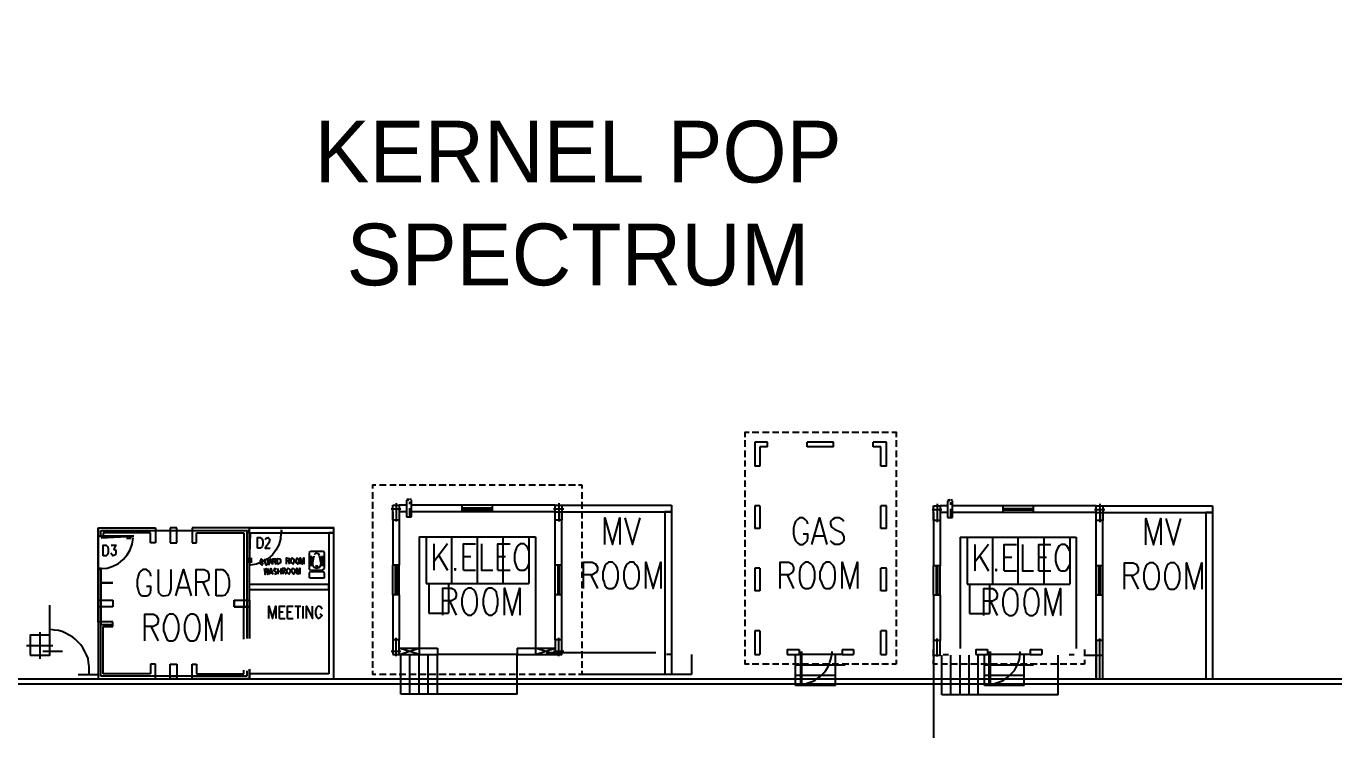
# Model space of a CAD drawing. Header units: millimetres. Extents: x -283029 to -254660, y -24907 to 10674.
# Drawn here: x -282163 to -280636, y -22595 to -21764 of the extents above; entities that cross this region are included whole.
import ezdxf

# ---------------------------------------------------------------- set-up
doc = ezdxf.new("R2010")
doc.units = ezdxf.units.MM
doc.header["$LTSCALE"] = 100
doc.layers.add('H', color=7, linetype='Continuous')
doc.layers.add('P', color=7, linetype='Continuous')

msp = doc.modelspace()

# ---------------------------------------------------------------- hatches: boundary and pattern name
at = {"layer": 'H', "linetype": 'Continuous'}
for points in [[(-282077.4, -22359.7), (-282075, -22359.1), (-282075, -22359.7), (-282077.4, -22359.7)], [(-281903.1, -22354.9), (-281903.1, -22352.6), (-281902.5, -22354.9), (-281903.1, -22354.9)]]:
    msp.add_hatch(color=256, dxfattribs=at).paths.add_polyline_path(points)

# ---------------------------------------------------------------- linework, layer by layer
for p, q in [((-281498.2, -22323.2), (-281498.2, -22323.2)), ((-281103.4, -22499.2), (-281103.4, -22594.5))]:
    msp.add_line(p, q)
at = {"color": 3}
for points in [[(-282513.5, -17393.7), (-282513.5, -22531.7), (-277953.5, -22531.7), (-277953.5, -18078.1)], [(-282507.5, -17393.7), (-282507.5, -22525.7), (-277959.5, -22525.7), (-277959.5, -18078.1)]]:
    msp.add_lwpolyline(points, dxfattribs=at)
at = {"layer": 'P'}
for points in [[(-281323.4, -22243.7), (-281323.4, -22237.8), (-281318.6, -22237.8)], [(-281315.1, -22237.8), (-281307.3, -22237.8)], [(-281303.2, -22237.8), (-281295.5, -22237.8)], [(-281291.3, -22237.8), (-281284.2, -22237.8)], [(-281280.1, -22237.8), (-281272.4, -22237.8)], [(-281268.2, -22237.8), (-281260.5, -22237.8)], [(-281256.4, -22237.8), (-281249.3, -22237.8)], [(-281245.1, -22237.8), (-281237.4, -22237.8)], [(-281233.3, -22237.8), (-281225.5, -22237.8)], [(-281222, -22237.8), (-281214.3, -22237.8)], [(-281210.1, -22237.8), (-281202.4, -22237.8)], [(-281198.8, -22237.8), (-281190.6, -22237.8)], [(-281187, -22237.8), (-281179.3, -22237.8)], [(-281175.8, -22237.8), (-281167.5, -22237.8)], [(-281163.9, -22237.8), (-281156.2, -22237.8)], [(-281152, -22237.8), (-281147.3, -22237.8), (-281147.3, -22243.7)], [(-281323.4, -22255), (-281323.4, -22247.3)], [(-281297.3, -22249.7), (-281312.1, -22249.7)], [(-281312.1, -22249.7), (-281312.1, -22277.5)], [(-281297.3, -22255), (-281297.3, -22249.7)], [(-281220.2, -22249.7), (-281251, -22249.7)], [(-281251, -22255), (-281251, -22249.7)], [(-281220.2, -22255), (-281220.2, -22249.7)], [(-281158.6, -22249.7), (-281174, -22249.7)], [(-281174, -22255), (-281174, -22249.7)], [(-281158.6, -22277.5), (-281158.6, -22249.7)], [(-281147.3, -22247.3), (-281147.3, -22255)], [(-281323.4, -22266.9), (-281323.4, -22259.1)], [(-281297.3, -22255), (-281306.2, -22255)], [(-281306.2, -22255), (-281306.2, -22277.5)], [(-281220.2, -22255), (-281251, -22255)], [(-281165.1, -22255), (-281174, -22255)], [(-281165.1, -22277.5), (-281165.1, -22255)], [(-281147.3, -22259.1), (-281147.3, -22266.9)], [(-281323.4, -22278.1), (-281323.4, -22271)], [(-281323.4, -22290), (-281323.4, -22282.3)], [(-281306.2, -22277.5), (-281312.1, -22277.5)], [(-281158.6, -22277.5), (-281165.1, -22277.5)], [(-281147.3, -22271), (-281147.3, -22278.1)], [(-281147.3, -22282.3), (-281147.3, -22290)], [(-281757.9, -22303.6), (-281757.9, -22299.5), (-281754.3, -22299.5)], [(-281750.2, -22299.5), (-281742.4, -22299.5)], [(-281738.3, -22299.5), (-281730.6, -22299.5)], [(-281727.1, -22299.5), (-281719.3, -22299.5)], [(-281715.2, -22299.5), (-281707.5, -22299.5)], [(-281703.9, -22299.5), (-281695.6, -22299.5)], [(-281692.1, -22299.5), (-281684.4, -22299.5)], [(-281680.8, -22299.5), (-281672.5, -22299.5)], [(-281668.9, -22299.5), (-281661.3, -22299.5)], [(-281657.1, -22299.5), (-281649.4, -22299.5)], [(-281645.8, -22299.5), (-281638.1, -22299.5)], [(-281634, -22299.5), (-281626.3, -22299.5)], [(-281622.1, -22299.5), (-281615, -22299.5)], [(-281610.9, -22299.5), (-281603.1, -22299.5)], [(-281599, -22299.5), (-281591.3, -22299.5)], [(-281587.1, -22299.5), (-281580, -22299.5)], [(-281575.9, -22299.5), (-281568.2, -22299.5)], [(-281564, -22299.5), (-281556.3, -22299.5)], [(-281552.8, -22299.5), (-281545.1, -22299.5)], [(-281540.9, -22299.5), (-281533.2, -22299.5)], [(-281529.6, -22299.5), (-281521.3, -22299.5)], [(-281517.8, -22299.5), (-281514.2, -22299.5)], [(-281514.2, -22299.5), (-281514.2, -22303.6)], [(-281323.4, -22301.8), (-281323.4, -22294.1)], [(-281147.3, -22294.1), (-281147.3, -22301.8)], [(-281757.9, -22315.5), (-281757.9, -22307.8)], [(-281514.2, -22307.8), (-281514.2, -22315.5)], [(-281323.4, -22313.7), (-281323.4, -22306)], [(-281147.3, -22306), (-281147.3, -22313.7)], [(-281757.9, -22327.3), (-281757.9, -22319)], [(-281736.5, -22327.3), (-281725.3, -22327.3)], [(-281734.8, -22323.2), (-281727.1, -22323.2), (-281727.1, -22340.4), (-281734.8, -22340.4), (-281734.8, -22323.2)], [(-281730.6, -22320.8), (-281730.6, -22342.1)], [(-281718.1, -22323.2), (-281727.1, -22323.2)], [(-281718.8, -22316.6), (-281715.8, -22317.2)], [(-281715.8, -22316.6), (-281718.1, -22316.1)], [(-281718.1, -22336.8), (-281718.1, -22317.2)], [(-281712.8, -22316.6), (-281715.2, -22316.1)], [(-281715.2, -22319), (-281715.2, -22322)], [(-281715.2, -22326.7), (-281715.2, -22329.7)], [(-281715.2, -22329.7), (-281715.2, -22333.2)], [(-281712.8, -22336.8), (-281712.8, -22317.2)], [(-281653.6, -22323.2), (-281712.8, -22323.2)], [(-281653.6, -22330.9), (-281653.6, -22323.2)], [(-281618.6, -22323.2), (-281653.6, -22323.2)], [(-281653.6, -22326.2), (-281618.6, -22326.2)], [(-281653.6, -22327.9), (-281618.6, -22327.9)], [(-281545.1, -22323.2), (-281618.6, -22323.2)], [(-281618.6, -22323.2), (-281618.6, -22330.9)], [(-281546.9, -22327.3), (-281535, -22327.3)], [(-281545.1, -22323.2), (-281537.3, -22323.2), (-281537.3, -22340.4), (-281545.1, -22340.4), (-281545.1, -22323.2)], [(-281540.9, -22320.8), (-281540.9, -22342.1)], [(-281537.3, -22323.2), (-281409.3, -22323.2)], [(-281514.2, -22319), (-281514.2, -22327.3)], [(-281409.3, -22323.2), (-281409.3, -22520.6)], [(-281323.4, -22324.9), (-281323.4, -22317.2)], [(-281323.4, -22336.8), (-281323.4, -22329.1)], [(-281312.1, -22323.8), (-281312.1, -22350.4)], [(-281306.2, -22323.8), (-281312.1, -22323.8)], [(-281306.2, -22323.8), (-281306.2, -22350.4)], [(-281165.1, -22350.4), (-281165.1, -22323.8)], [(-281158.6, -22323.8), (-281165.1, -22323.8)], [(-281158.6, -22350.4), (-281158.6, -22323.8)], [(-281147.3, -22317.2), (-281147.3, -22324.9)], [(-281147.3, -22329.1), (-281147.3, -22336.8)], [(-281105.2, -22327.9), (-281094, -22327.9)], [(-281103.4, -22323.8), (-281095.7, -22323.8), (-281095.7, -22341), (-281103.4, -22341), (-281103.4, -22323.8)], [(-281099.3, -22321.4), (-281099.3, -22342.8)], [(-281086.8, -22323.8), (-281095.7, -22323.8)], [(-281087.4, -22317.2), (-281084.5, -22317.9)], [(-281084.5, -22317.2), (-281086.8, -22316.7)], [(-281086.8, -22337.4), (-281086.8, -22317.9)], [(-281081.5, -22317.2), (-281083.9, -22316.7)], [(-281083.9, -22319.6), (-281083.9, -22322.6)], [(-281083.9, -22327.3), (-281083.9, -22330.3)], [(-281081.5, -22337.4), (-281081.5, -22317.9)], [(-281022.2, -22323.8), (-281081.5, -22323.8)], [(-281022.2, -22331.5), (-281022.2, -22323.8)], [(-280987.3, -22323.8), (-281022.2, -22323.8)], [(-281022.2, -22326.8), (-280987.3, -22326.8)], [(-281022.2, -22328.5), (-280987.3, -22328.5)], [(-280913.8, -22323.8), (-280987.3, -22323.8)], [(-280987.3, -22323.8), (-280987.3, -22331.5)], [(-280915.5, -22327.9), (-280903.7, -22327.9)], [(-280913.8, -22323.8), (-280906, -22323.8), (-280906, -22341), (-280913.8, -22341), (-280913.8, -22323.8)], [(-280909.6, -22321.4), (-280909.6, -22342.8)], [(-280906, -22323.8), (-280778, -22323.8)], [(-280778, -22323.8), (-280778, -22525.7)], [(-281757.9, -22338.6), (-281757.9, -22330.9)], [(-281757.9, -22350.4), (-281757.9, -22342.1)], [(-281734.8, -22330.9), (-281734.8, -22393.1)], [(-281727.1, -22330.9), (-281727.1, -22393.1)], [(-281718.1, -22330.9), (-281727.1, -22330.9)], [(-281718.8, -22336.8), (-281715.8, -22336.8)], [(-281715.8, -22336.8), (-281712.8, -22336.8)], [(-281715.2, -22333.2), (-281715.2, -22336.2)], [(-281712.8, -22336.2), (-281715.2, -22336.2)], [(-281653.6, -22330.9), (-281712.8, -22330.9)], [(-281618.6, -22330.9), (-281653.6, -22330.9)], [(-281545.1, -22330.9), (-281618.6, -22330.9)], [(-281545.1, -22393.1), (-281545.1, -22330.9)], [(-281545.1, -22330.9), (-281409.3, -22330.9)], [(-281537.3, -22393.1), (-281537.3, -22330.9)], [(-281514.2, -22330.9), (-281514.2, -22338.6)], [(-281514.2, -22342.1), (-281514.2, -22350.4)], [(-281487, -22368.8), (-281487, -22338), (-281478.1, -22368.8), (-281469.8, -22338), (-281469.8, -22368.8)], [(-281463.8, -22338), (-281454.9, -22368.8), (-281446.1, -22338)], [(-281409.3, -22330.9), (-281417, -22330.9)], [(-281417, -22330.9), (-281417, -22520.6)], [(-281323.4, -22348.7), (-281323.4, -22340.4)], [(-281250.4, -22345.1), (-281251, -22342.1), (-281253.4, -22339.8), (-281255.8, -22338), (-281259.9, -22338), (-281262.3, -22339.8), (-281264.7, -22342.1), (-281265.9, -22345.1), (-281267, -22349.8), (-281267, -22357), (-281265.9, -22361.7), (-281264.7, -22364.7), (-281262.3, -22367.1), (-281259.9, -22368.8), (-281255.8, -22368.8), (-281253.4, -22367.1), (-281251, -22364.7), (-281250.4, -22361.7), (-281250.4, -22357), (-281255.8, -22357)], [(-281245.7, -22368.8), (-281236.8, -22338), (-281227.9, -22368.8)], [(-281208.4, -22342.1), (-281210.1, -22339.8), (-281213.7, -22338), (-281218.4, -22338), (-281221.4, -22339.8), (-281223.8, -22342.1), (-281223.8, -22345.1), (-281222.6, -22348.7), (-281219, -22351), (-281212.5, -22354), (-281210.1, -22355.8), (-281208.4, -22359.9), (-281208.4, -22364.7), (-281210.1, -22367.1), (-281213.7, -22368.8), (-281218.4, -22368.8), (-281221.4, -22367.1), (-281223.8, -22364.7)], [(-281147.3, -22340.4), (-281147.3, -22348.7)], [(-281103.4, -22331.5), (-281103.4, -22393.7)], [(-281095.7, -22331.5), (-281095.7, -22393.7)], [(-281086.8, -22331.5), (-281095.7, -22331.5)], [(-281087.4, -22337.4), (-281084.5, -22337.4)], [(-281084.5, -22337.4), (-281081.5, -22337.4)], [(-281083.9, -22330.3), (-281083.9, -22333.8)], [(-281083.9, -22333.8), (-281083.9, -22336.8)], [(-281081.5, -22336.8), (-281083.9, -22336.8)], [(-281022.2, -22331.5), (-281081.5, -22331.5)], [(-280987.3, -22331.5), (-281022.2, -22331.5)], [(-280913.8, -22331.5), (-280987.3, -22331.5)], [(-280913.8, -22393.7), (-280913.8, -22331.5)], [(-280913.8, -22331.5), (-280778, -22331.5)], [(-280906, -22393.7), (-280906, -22331.5)], [(-280855.7, -22369.4), (-280855.7, -22338.6), (-280846.7, -22369.4), (-280838.4, -22338.6), (-280838.4, -22369.4)], [(-280832.5, -22338.6), (-280823.6, -22369.4), (-280814.8, -22338.6)], [(-280778, -22331.5), (-280785.7, -22331.5)], [(-280785.7, -22331.5), (-280785.7, -22525.7)], [(-282078.6, -22349.6), (-282078.6, -22525.7)], [(-282078.6, -22459.3), (-282078.6, -22349.6)], [(-282078.6, -22349.6), (-282011.6, -22349.6)], [(-282072.6, -22359.1), (-282078.6, -22359.1)], [(-282078.6, -22359.1), (-282037.1, -22359.1)], [(-282037.1, -22359.1), (-282078.6, -22359.1)], [(-282075.6, -22359.1), (-282078, -22359.1), (-282075.6, -22359.1), (-282078, -22359.1), (-282078, -22359.1), (-282075.6, -22359.1)], [(-282075, -22359.1), (-282078, -22359.1)], [(-282075.6, -22359.1), (-282078, -22359.1)], [(-282075.6, -22359.1), (-282075.6, -22352.6)], [(-282075.6, -22352.6), (-281904.9, -22352.6)], [(-282075, -22359.7), (-282037.7, -22359.7), (-282075, -22361.5)], [(-282017.5, -22355.5), (-282072.6, -22355.5)], [(-282072.6, -22355.5), (-282072.6, -22359.1)], [(-282040, -22359.1), (-282045.4, -22359.1)], [(-282040, -22359.1), (-282045.4, -22359.1)], [(-282017.5, -22366.8), (-282017.5, -22355.5)], [(-282011.6, -22349.6), (-282011.6, -22366.8)], [(-281994.4, -22349.6), (-281994.4, -22366.8)], [(-281986.7, -22349.6), (-281994.4, -22349.6)], [(-281986.7, -22366.8), (-281986.7, -22349.6)], [(-281968.9, -22349.6), (-281968.9, -22366.8)], [(-281901.9, -22349.6), (-281968.9, -22349.6)], [(-281963.6, -22366.8), (-281963.6, -22355.5)], [(-281963.6, -22355.5), (-281908.4, -22355.5)], [(-281908.4, -22355.5), (-281908.4, -22441.5)], [(-281904.9, -22352.6), (-281904.9, -22478.8)], [(-281903.1, -22355.5), (-281903.1, -22352)], [(-281903.1, -22354.9), (-281903.1, -22352.6), (-281903.1, -22354.9), (-281903.1, -22352.6), (-281903.1, -22352.6), (-281903.1, -22354.9)], [(-281903.1, -22354.9), (-281903.1, -22352.6)], [(-281901.9, -22421.3), (-281901.9, -22349.6)], [(-281901.9, -22349.6), (-281802.9, -22349.6)], [(-281802.9, -22349.6), (-281901.9, -22349.6)], [(-281901.9, -22355.5), (-281803.5, -22355.5)], [(-281901.9, -22355.5), (-281901.9, -22392.9), (-281900.7, -22355.5)], [(-281865.2, -22355.5), (-281865.8, -22362.7), (-281867.5, -22369.2), (-281871.1, -22375.7), (-281875.2, -22381), (-281880.6, -22385.8), (-281887.1, -22389.3), (-281893.6, -22391.7), (-281900.7, -22392.9)], [(-281864.6, -22355.5), (-281864.6, -22352)], [(-281864.6, -22354.9), (-281864.6, -22352.6), (-281864.6, -22352.6), (-281864.6, -22354.9), (-281864.6, -22352.6), (-281864.6, -22354.9)], [(-281864.6, -22354.9), (-281864.6, -22352.6)], [(-281803.5, -22355.5), (-281809.5, -22355.5)], [(-281809.5, -22355.5), (-281809.5, -22421.3)], [(-281803.5, -22525.7), (-281803.5, -22349.6)], [(-281757.9, -22361.7), (-281757.9, -22354)], [(-281703.9, -22359.9), (-281703.9, -22489.8)], [(-281703.9, -22359.9), (-281568.2, -22359.9)], [(-281695.6, -22359.9), (-281695.6, -22414.5)], [(-281666, -22359.9), (-281666, -22414.5)], [(-281636.3, -22359.9), (-281636.3, -22414.5)], [(-281606.1, -22359.9), (-281606.1, -22414.5)], [(-281575.9, -22359.9), (-281575.9, -22414.5)], [(-281568.2, -22359.9), (-281568.2, -22489.8)], [(-281514.2, -22354), (-281514.2, -22361.7)], [(-281323.4, -22359.9), (-281323.4, -22352.2)], [(-281306.2, -22350.4), (-281312.1, -22350.4)], [(-281242.1, -22358.8), (-281231.5, -22358.8)], [(-281158.6, -22350.4), (-281165.1, -22350.4)], [(-281147.3, -22352.2), (-281147.3, -22359.9)], [(-281072.6, -22360.5), (-281072.6, -22490.4)], [(-281072.6, -22360.5), (-280936.9, -22360.5)], [(-281064.3, -22360.5), (-281064.3, -22415.1)], [(-281034.7, -22360.5), (-281034.7, -22415.1)], [(-281005, -22360.5), (-281005, -22415.1)], [(-280974.8, -22360.5), (-280974.8, -22415.1)], [(-280944.6, -22360.5), (-280944.6, -22415.1)], [(-280936.9, -22360.5), (-280936.9, -22490.4)], [(-282075, -22397), (-282067.9, -22396.4), (-282061.4, -22394.1), (-282054.9, -22391.1), (-282049.5, -22386.4), (-282044.8, -22381), (-282041.2, -22375.1), (-282038.9, -22368.6), (-282037.7, -22361.5)], [(-282072.6, -22382.2), (-282072.6, -22369.8), (-282069.1, -22369.8), (-282067.3, -22371.5), (-282066.7, -22374.5), (-282066.7, -22377.5), (-282067.3, -22380.4), (-282069.1, -22382.2), (-282072.6, -22382.2)], [(-282063.2, -22369.8), (-282057.8, -22369.8), (-282060.2, -22374.5), (-282057.8, -22375.7), (-282057.8, -22378.7), (-282058.4, -22381), (-282061.4, -22382.2), (-282063.8, -22379.2)], [(-282040, -22361.5), (-282045.4, -22361.5)], [(-282040, -22362.1), (-282045.4, -22362.1)], [(-282011.6, -22366.8), (-282017.5, -22366.8)], [(-281994.4, -22366.8), (-281986.7, -22366.8)], [(-281968.9, -22366.8), (-281963.6, -22366.8)], [(-281892.4, -22373.3), (-281892.4, -22360.9), (-281889.5, -22360.9), (-281887.1, -22362.7), (-281886.5, -22365), (-281886.5, -22368.6), (-281887.1, -22371.5), (-281889.5, -22373.3), (-281892.4, -22373.3)], [(-281883.5, -22363.2), (-281882.4, -22361.5), (-281880, -22360.9), (-281878.2, -22363.2), (-281879.4, -22366.8), (-281883.5, -22373.3), (-281877.6, -22373.3)], [(-281757.9, -22373.6), (-281757.9, -22365.8)], [(-281686.7, -22368.2), (-281686.7, -22399)], [(-281670.7, -22368.2), (-281686.7, -22389)], [(-281652.3, -22399), (-281652.3, -22368.2), (-281638.1, -22368.2)], [(-281631, -22368.2), (-281631, -22399), (-281618, -22399)], [(-281612.1, -22399), (-281612.1, -22368.2), (-281597.8, -22368.2)], [(-281575.9, -22375.9), (-281577.1, -22373), (-281579.5, -22370), (-281581.2, -22368.2), (-281586, -22368.2), (-281588.3, -22370), (-281590.1, -22373), (-281591.3, -22375.9), (-281592.5, -22380.1), (-281592.5, -22387.8), (-281591.3, -22392), (-281590.1, -22394.9), (-281588.3, -22397.9), (-281586, -22399), (-281581.2, -22399), (-281579.5, -22397.9), (-281577.1, -22394.9), (-281575.9, -22392)], [(-281514.2, -22365.8), (-281514.2, -22373.6)], [(-281323.4, -22371.8), (-281323.4, -22363.5)], [(-281323.4, -22383), (-281323.4, -22375.4)], [(-281147.3, -22363.5), (-281147.3, -22371.8)], [(-281147.3, -22375.4), (-281147.3, -22383)], [(-281055.4, -22368.8), (-281055.4, -22399.7)], [(-281039.4, -22368.8), (-281055.4, -22389.6)], [(-281021, -22399.7), (-281021, -22368.8), (-281006.8, -22368.8)], [(-280999.7, -22368.8), (-280999.7, -22399.7), (-280986.7, -22399.7)], [(-280980.7, -22399.7), (-280980.7, -22368.8), (-280966.5, -22368.8)], [(-280944.6, -22376.5), (-280945.8, -22373.6), (-280948.1, -22370.6), (-280949.9, -22368.8), (-280954.7, -22368.8), (-280957, -22370.6), (-280958.8, -22373.6), (-280960, -22376.5), (-280961.2, -22380.7), (-280961.2, -22388.4), (-280960, -22392.6), (-280958.8, -22395.5), (-280957, -22398.5), (-280954.7, -22399.7), (-280949.9, -22399.7), (-280948.1, -22398.5), (-280945.8, -22395.5), (-280944.6, -22392.6)], [(-281903.1, -22390.5), (-281903.1, -22384.6)], [(-281903.1, -22390.5), (-281903.1, -22384.6)], [(-281900.1, -22390.5), (-281900.1, -22384.6)], [(-281899.6, -22390.5), (-281899.6, -22384.6)], [(-281885.9, -22387.5), (-281888.3, -22385.8), (-281889.5, -22388.1), (-281889.5, -22391.1), (-281887.1, -22392.9), (-281885.9, -22389.9)], [(-281884.1, -22385.8), (-281884.1, -22390.5), (-281882.4, -22392.9), (-281880.6, -22390.5), (-281880.6, -22385.8)], [(-281879.4, -22392.9), (-281877.6, -22385.8), (-281875.2, -22392.3)], [(-281878.8, -22389.9), (-281876.4, -22389.9)], [(-281874.7, -22392.3), (-281874.7, -22385.8), (-281871.7, -22385.8), (-281871.1, -22388.1), (-281874.7, -22388.7)], [(-281872.9, -22388.7), (-281871.1, -22392.3)], [(-281869.3, -22392.3), (-281869.3, -22385.2), (-281866.4, -22385.8), (-281865.8, -22387.5), (-281865.8, -22390.5), (-281869.3, -22392.3)], [(-281858.7, -22391.7), (-281858.7, -22384.6), (-281855.7, -22385.2), (-281855.7, -22387.5), (-281858.7, -22388.1)], [(-281856.9, -22388.1), (-281855.1, -22391.7)], [(-281852.1, -22384.6), (-281853.9, -22387.5), (-281853.3, -22389.9), (-281850.9, -22391.7), (-281849.8, -22389.3), (-281849.8, -22386.4), (-281852.1, -22384.6)], [(-281846.8, -22384.6), (-281848, -22387.5), (-281848, -22389.9), (-281845.6, -22391.7), (-281844.4, -22389.3), (-281844.4, -22386.4), (-281846.8, -22384.6)], [(-281842.6, -22391.7), (-281842.6, -22384.6), (-281840.3, -22391.7), (-281838.5, -22384.6), (-281838.5, -22391.7)], [(-281830.8, -22376.9), (-281832.5, -22378.1)], [(-281832, -22397), (-281832, -22378.7)], [(-281832, -22382.8), (-281829, -22382.8)], [(-281832, -22384), (-281829, -22384)], [(-281832, -22384.6), (-281829, -22384.6)], [(-281832, -22385.8), (-281829, -22385.8)], [(-281832, -22387), (-281829, -22387)], [(-281832, -22388.1), (-281829, -22388.1)], [(-281832, -22389.3), (-281829, -22389.3)], [(-281832, -22390.5), (-281829, -22390.5)], [(-281830.2, -22376.9), (-281816, -22376.9)], [(-281829, -22392.9), (-281829, -22382.8)], [(-281828.4, -22391.1), (-281826.6, -22382.2)], [(-281828.4, -22390.5), (-281828.4, -22392.9), (-281826.6, -22395.3), (-281823.7, -22396.4), (-281820.7, -22395.8), (-281818.9, -22393.5), (-281818.3, -22390.5)], [(-281820.1, -22381.6), (-281821.3, -22379.8), (-281824.3, -22379.2), (-281826.6, -22381)], [(-281818.3, -22391.1), (-281820.1, -22382.2)], [(-281817.7, -22382.8), (-281814.2, -22382.8)], [(-281817.7, -22392.9), (-281817.7, -22382.8)], [(-281817.7, -22384), (-281814.2, -22384)], [(-281817.7, -22384.6), (-281814.2, -22384.6)], [(-281817.7, -22385.8), (-281814.2, -22385.8)], [(-281817.7, -22387), (-281814.2, -22387)], [(-281817.7, -22388.1), (-281814.2, -22388.1)], [(-281817.7, -22389.3), (-281814.2, -22389.3)], [(-281817.7, -22390.5), (-281814.2, -22390.5)], [(-281814.2, -22378.7), (-281816, -22376.9)], [(-281814.2, -22397), (-281814.2, -22378.7)], [(-281757.9, -22384.8), (-281757.9, -22377.1)], [(-281757.9, -22396.7), (-281757.9, -22389)], [(-281680.8, -22381.9), (-281670.7, -22399)], [(-281652.3, -22383), (-281643.5, -22383)], [(-281612.1, -22383), (-281603.1, -22383)], [(-281514.2, -22377.1), (-281514.2, -22384.8)], [(-281514.2, -22389), (-281514.2, -22396.7)], [(-281511.9, -22420.4), (-281511.9, -22389.6), (-281501.8, -22389.6), (-281498.2, -22391.3), (-281495.9, -22395.5), (-281495.9, -22398.5), (-281497, -22401.4), (-281501.8, -22404.4), (-281511.9, -22404.4)], [(-281482.8, -22389.6), (-281485.2, -22391.3), (-281487, -22393.7), (-281488.1, -22396.7), (-281489.4, -22401.4), (-281489.4, -22409.1), (-281488.1, -22413.3), (-281487, -22416.3), (-281485.2, -22419.2), (-281482.8, -22420.4), (-281478.1, -22420.4), (-281476.3, -22419.2), (-281473.9, -22416.3), (-281472.7, -22413.3), (-281471.5, -22409.1), (-281471.5, -22401.4), (-281472.7, -22396.7), (-281473.9, -22393.7), (-281476.3, -22391.3), (-281478.1, -22389.6), (-281482.8, -22389.6)], [(-281458.5, -22389.6), (-281460.9, -22391.3), (-281462.7, -22393.7), (-281463.8, -22396.7), (-281465, -22401.4), (-281465, -22409.1), (-281463.8, -22413.3), (-281462.7, -22416.3), (-281460.9, -22419.2), (-281458.5, -22420.4), (-281453.8, -22420.4), (-281452, -22419.2), (-281449.6, -22416.3), (-281448.4, -22413.3), (-281447.2, -22409.1), (-281447.2, -22401.4), (-281448.4, -22396.7), (-281449.6, -22393.7), (-281452, -22391.3), (-281453.8, -22389.6), (-281458.5, -22389.6)], [(-281439.5, -22420.4), (-281439.5, -22389.6), (-281430.6, -22420.4), (-281421.8, -22389.6), (-281421.8, -22420.4)], [(-281323.4, -22394.9), (-281323.4, -22386.6)], [(-281282.5, -22420.4), (-281282.5, -22389.6), (-281272.4, -22389.6), (-281268.8, -22391.3), (-281267, -22395.5), (-281267, -22398.5), (-281268.2, -22401.4), (-281272.4, -22404.4), (-281282.5, -22404.4)], [(-281253.4, -22389.6), (-281255.8, -22391.3), (-281258.1, -22393.7), (-281259.3, -22396.7), (-281259.9, -22401.4), (-281259.9, -22409.1), (-281259.3, -22413.3), (-281258.1, -22416.3), (-281255.8, -22419.2), (-281253.4, -22420.4), (-281249.3, -22420.4), (-281246.9, -22419.2), (-281244.5, -22416.3), (-281243.3, -22413.3), (-281242.1, -22409.1), (-281242.1, -22401.4), (-281243.3, -22396.7), (-281244.5, -22393.7), (-281246.9, -22391.3), (-281249.3, -22389.6), (-281253.4, -22389.6)], [(-281229.1, -22389.6), (-281231.5, -22391.3), (-281233.3, -22393.7), (-281234.4, -22396.7), (-281236.2, -22401.4), (-281236.2, -22409.1), (-281234.4, -22413.3), (-281233.3, -22416.3), (-281231.5, -22419.2), (-281229.1, -22420.4), (-281224.4, -22420.4), (-281222.6, -22419.2), (-281220.2, -22416.3), (-281219, -22413.3), (-281218.4, -22409.1), (-281218.4, -22401.4), (-281219, -22396.7), (-281220.2, -22393.7), (-281222.6, -22391.3), (-281224.4, -22389.6), (-281229.1, -22389.6)], [(-281210.1, -22420.4), (-281210.1, -22389.6), (-281201.2, -22420.4), (-281192.3, -22389.6), (-281192.3, -22420.4)], [(-281147.3, -22386.6), (-281147.3, -22394.9)], [(-281049.5, -22382.5), (-281039.4, -22399.7)], [(-281021, -22383.7), (-281012.2, -22383.7)], [(-280980.7, -22383.7), (-280971.8, -22383.7)], [(-280880.6, -22421), (-280880.6, -22390.2), (-280870.5, -22390.2), (-280866.9, -22392), (-280864.6, -22396.1), (-280864.6, -22399.1), (-280865.7, -22402), (-280870.5, -22405), (-280880.6, -22405)], [(-280851.5, -22390.2), (-280853.9, -22392), (-280855.7, -22394.3), (-280856.8, -22397.3), (-280858, -22402), (-280858, -22409.7), (-280856.8, -22413.9), (-280855.7, -22416.9), (-280853.9, -22419.8), (-280851.5, -22421), (-280846.7, -22421), (-280845, -22419.8), (-280842.6, -22416.9), (-280841.4, -22413.9), (-280840.2, -22409.7), (-280840.2, -22402), (-280841.4, -22397.3), (-280842.6, -22394.3), (-280845, -22392), (-280846.7, -22390.2), (-280851.5, -22390.2)], [(-280827.2, -22390.2), (-280829.6, -22392), (-280831.4, -22394.3), (-280832.5, -22397.3), (-280833.7, -22402), (-280833.7, -22409.7), (-280832.5, -22413.9), (-280831.4, -22416.9), (-280829.6, -22419.8), (-280827.2, -22421), (-280822.4, -22421), (-280820.7, -22419.8), (-280818.3, -22416.9), (-280817.1, -22413.9), (-280815.9, -22409.7), (-280815.9, -22402), (-280817.1, -22397.3), (-280818.3, -22394.3), (-280820.7, -22392), (-280822.4, -22390.2), (-280827.2, -22390.2)], [(-280808.2, -22421), (-280808.2, -22390.2), (-280799.3, -22421), (-280790.5, -22390.2), (-280790.5, -22421)], [(-282075.6, -22397), (-282078, -22397.6), (-282078, -22397), (-282075.6, -22397)], [(-282075, -22397), (-282078, -22397)], [(-282075.6, -22397.6), (-282078, -22397.6), (-282075.6, -22397.6)], [(-282075.6, -22397.6), (-282078, -22397.6)], [(-282075.6, -22522.7), (-282075.6, -22398.2)], [(-282075.6, -22398.2), (-282075.6, -22413.6)], [(-282016.9, -22405.9), (-282017.5, -22403), (-282019.9, -22400), (-282022.3, -22398.2), (-282026.4, -22398.2), (-282028.8, -22400), (-282031.1, -22403), (-282031.7, -22405.9), (-282032.9, -22410.7), (-282032.9, -22417.8), (-282031.7, -22421.9), (-282031.1, -22424.9), (-282028.8, -22427.9), (-282026.4, -22429), (-282022.3, -22429), (-282019.9, -22427.9), (-282017.5, -22424.9), (-282016.9, -22421.9), (-282016.9, -22417.8), (-282022.3, -22417.8)], [(-282008.6, -22398.2), (-282008.6, -22420.7), (-282008, -22424.9), (-282005.1, -22427.9), (-282002.1, -22429), (-281996.8, -22427.9), (-281994.4, -22424.9), (-281993.2, -22420.7), (-281993.2, -22398.2)], [(-281987.9, -22429), (-281979, -22398.2), (-281970.1, -22429)], [(-281964.2, -22429), (-281964.2, -22398.2), (-281954.7, -22398.2), (-281951.1, -22400), (-281949.3, -22404.1), (-281949.3, -22407.1), (-281949.9, -22410.7), (-281954.7, -22413), (-281964.2, -22413)], [(-281941, -22429), (-281941, -22398.2), (-281933.3, -22398.2), (-281930.4, -22400), (-281928, -22403), (-281926.8, -22405.9), (-281925.6, -22410.7), (-281925.6, -22417.8), (-281926.8, -22421.9), (-281928, -22424.9), (-281930.4, -22427.9), (-281933.3, -22429), (-281941, -22429)], [(-281884.7, -22397), (-281883.5, -22404.1), (-281882.4, -22397), (-281880.6, -22404.1), (-281880, -22397)], [(-281878.8, -22404.1), (-281877, -22397), (-281874.7, -22404.1)], [(-281878.2, -22401.8), (-281875.2, -22401.8)], [(-281870.5, -22398.2), (-281872.9, -22397), (-281873.5, -22399.4), (-281871.7, -22400.6), (-281870.5, -22403), (-281872.9, -22404.1)], [(-281868.7, -22397), (-281868.7, -22403.6)], [(-281868.7, -22400), (-281865.2, -22400)], [(-281865.2, -22397), (-281865.2, -22403.6)], [(-281862.8, -22403.6), (-281863.4, -22396.4), (-281861, -22396.4), (-281859.8, -22398.8), (-281862.8, -22400)], [(-281861.6, -22400), (-281859.2, -22403.6)], [(-281856.9, -22396.4), (-281858.7, -22399.4), (-281858.1, -22401.8), (-281855.7, -22403.6), (-281853.9, -22400.6), (-281854.5, -22398.2), (-281856.9, -22396.4)], [(-281851.5, -22396.4), (-281852.7, -22398.8), (-281852.1, -22401.8), (-281850.4, -22403.6), (-281848.6, -22400.6), (-281849.1, -22398.2), (-281851.5, -22396.4)], [(-281846.8, -22403.6), (-281846.8, -22396.4), (-281845, -22403.6), (-281843.2, -22396.4), (-281843.2, -22403.6)], [(-281832.5, -22396.4), (-281830.8, -22398.8)], [(-281830.8, -22400.6), (-281832.5, -22401.8)], [(-281832, -22391.7), (-281829, -22391.7)], [(-281832, -22392.9), (-281829, -22392.9)], [(-281832, -22407.7), (-281832, -22402.4)], [(-281830.2, -22398.8), (-281816, -22398.8)], [(-281830.2, -22400.6), (-281816, -22400.6)], [(-281821.9, -22396.4), (-281822.5, -22394.1), (-281824.9, -22394.1)], [(-281817.7, -22391.7), (-281814.2, -22391.7)], [(-281817.7, -22392.9), (-281814.2, -22392.9)], [(-281816.6, -22398.8), (-281814.2, -22397)], [(-281814.2, -22402.4), (-281816, -22400.6)], [(-281814.2, -22407.7), (-281814.2, -22402.4)], [(-281757.9, -22408), (-281757.9, -22400.8)], [(-281734.8, -22427.5), (-281734.8, -22393.1)], [(-281727.1, -22393.1), (-281734.8, -22393.1)], [(-281731.8, -22393.1), (-281731.8, -22427.5)], [(-281730, -22393.1), (-281730, -22427.5)], [(-281727.1, -22427.5), (-281727.1, -22393.1)], [(-281661.8, -22396.7), (-281661.8, -22399), (-281661.8, -22396.7)], [(-281652.3, -22399), (-281638.1, -22399)], [(-281612.1, -22399), (-281597.8, -22399)], [(-281545.1, -22427.5), (-281545.1, -22393.1)], [(-281537.3, -22393.1), (-281545.1, -22393.1)], [(-281542.1, -22393.1), (-281542.1, -22427.5)], [(-281540.3, -22393.1), (-281540.3, -22427.5)], [(-281537.3, -22427.5), (-281537.3, -22393.1)], [(-281514.2, -22400.8), (-281514.2, -22408)], [(-281503.6, -22404.4), (-281495.9, -22420.4)], [(-281323.4, -22406.2), (-281323.4, -22398.5)], [(-281312.1, -22396.7), (-281312.1, -22422.8)], [(-281306.2, -22396.7), (-281312.1, -22396.7)], [(-281306.2, -22396.7), (-281306.2, -22422.8)], [(-281274.2, -22404.4), (-281267, -22420.4)], [(-281165.1, -22422.8), (-281165.1, -22396.7)], [(-281158.6, -22396.7), (-281165.1, -22396.7)], [(-281158.6, -22422.8), (-281158.6, -22396.7)], [(-281147.3, -22398.5), (-281147.3, -22406.2)], [(-281103.4, -22428.1), (-281103.4, -22393.7)], [(-281095.7, -22393.7), (-281103.4, -22393.7)], [(-281100.5, -22393.7), (-281100.5, -22428.1)], [(-281098.7, -22393.7), (-281098.7, -22428.1)], [(-281095.7, -22428.1), (-281095.7, -22393.7)], [(-281030.5, -22397.3), (-281030.5, -22399.7), (-281030.5, -22397.3)], [(-281021, -22399.7), (-281006.8, -22399.7)], [(-280980.7, -22399.7), (-280966.5, -22399.7)], [(-280913.8, -22428.1), (-280913.8, -22393.7)], [(-280906, -22393.7), (-280913.8, -22393.7)], [(-280910.8, -22393.7), (-280910.8, -22428.1)], [(-280909, -22393.7), (-280909, -22428.1)], [(-280906, -22428.1), (-280906, -22393.7)], [(-280872.3, -22405), (-280864.6, -22421)], [(-282075.6, -22413.6), (-282061.4, -22413.6)], [(-282061.4, -22413.6), (-282075.6, -22413.6)], [(-282075.6, -22413.6), (-282075.6, -22462.2)], [(-281984.3, -22419), (-281973.1, -22419)], [(-281956.5, -22413), (-281949.3, -22429)], [(-281901.9, -22421.3), (-281901.9, -22415.4)], [(-281901.9, -22415.4), (-281809.5, -22415.4)], [(-281901.9, -22478.8), (-281901.9, -22421.3)], [(-281901.9, -22421.3), (-281809.5, -22421.3)], [(-281832, -22407.7), (-281814.2, -22407.7)], [(-281809.5, -22421.3), (-281809.5, -22415.4)], [(-281809.5, -22421.3), (-281809.5, -22519.7)], [(-281757.9, -22419.8), (-281757.9, -22412.1)], [(-281695.6, -22414.5), (-281575.9, -22414.5)], [(-281692.7, -22414.5), (-281692.7, -22448.9)], [(-281676.1, -22451.2), (-281676.1, -22419.8), (-281666, -22419.8), (-281663, -22421.6), (-281660.6, -22425.7), (-281660.6, -22428.7), (-281661.8, -22432.2), (-281666, -22434.6), (-281676.1, -22434.6)], [(-281669.6, -22414.5), (-281669.6, -22448.9)], [(-281647, -22419.8), (-281649.4, -22421.6), (-281651.8, -22424.6), (-281653, -22427.5), (-281654.1, -22432.2), (-281654.1, -22439.4), (-281653, -22443.5), (-281651.8, -22446.5), (-281649.4, -22449.5), (-281647, -22451.2), (-281642.9, -22451.2), (-281640.5, -22449.5), (-281638.1, -22446.5), (-281637, -22443.5), (-281636.3, -22439.4), (-281636.3, -22432.2), (-281637, -22427.5), (-281638.1, -22424.6), (-281640.5, -22421.6), (-281642.9, -22419.8), (-281647, -22419.8)], [(-281622.7, -22419.8), (-281625.1, -22421.6), (-281627.4, -22424.6), (-281628, -22427.5), (-281629.2, -22432.2), (-281629.2, -22439.4), (-281628, -22443.5), (-281627.4, -22446.5), (-281625.1, -22449.5), (-281622.7, -22451.2), (-281618.6, -22451.2), (-281616.2, -22449.5), (-281613.8, -22446.5), (-281613.2, -22443.5), (-281612.1, -22439.4), (-281612.1, -22432.2), (-281613.2, -22427.5), (-281613.8, -22424.6), (-281616.2, -22421.6), (-281618.6, -22419.8), (-281622.7, -22419.8)], [(-281604.3, -22451.2), (-281604.3, -22419.8), (-281595.4, -22451.2), (-281586.5, -22419.8), (-281586.5, -22451.2)], [(-281514.2, -22412.1), (-281514.2, -22419.8)], [(-281323.4, -22418), (-281323.4, -22410.3)], [(-281323.4, -22429.3), (-281323.4, -22421.6)], [(-281147.3, -22410.3), (-281147.3, -22418)], [(-281147.3, -22421.6), (-281147.3, -22429.3)], [(-281064.3, -22415.1), (-280944.6, -22415.1)], [(-281061.4, -22415.1), (-281061.4, -22449.5)], [(-281044.8, -22451.8), (-281044.8, -22420.4), (-281034.7, -22420.4), (-281031.7, -22422.2), (-281029.3, -22426.3), (-281029.3, -22429.3), (-281030.5, -22432.9), (-281034.7, -22435.2), (-281044.8, -22435.2)], [(-281038.2, -22415.1), (-281038.2, -22449.5)], [(-281015.7, -22420.4), (-281018.1, -22422.2), (-281020.5, -22425.2), (-281021.6, -22428.1), (-281022.8, -22432.9), (-281022.8, -22440), (-281021.6, -22444.1), (-281020.5, -22447.1), (-281018.1, -22450.1), (-281015.7, -22451.8), (-281011.6, -22451.8), (-281009.2, -22450.1), (-281006.8, -22447.1), (-281005.6, -22444.1), (-281005, -22440), (-281005, -22432.9), (-281005.6, -22428.1), (-281006.8, -22425.2), (-281009.2, -22422.2), (-281011.6, -22420.4), (-281015.7, -22420.4)], [(-280991.4, -22420.4), (-280993.8, -22422.2), (-280996.1, -22425.2), (-280996.7, -22428.1), (-280997.9, -22432.9), (-280997.9, -22440), (-280996.7, -22444.1), (-280996.1, -22447.1), (-280993.8, -22450.1), (-280991.4, -22451.8), (-280987.3, -22451.8), (-280984.9, -22450.1), (-280982.5, -22447.1), (-280981.9, -22444.1), (-280980.7, -22440), (-280980.7, -22432.9), (-280981.9, -22428.1), (-280982.5, -22425.2), (-280984.9, -22422.2), (-280987.3, -22420.4), (-280991.4, -22420.4)], [(-280973, -22451.8), (-280973, -22420.4), (-280964.1, -22451.8), (-280955.2, -22420.4), (-280955.2, -22451.8)], [(-282078.6, -22433.8), (-282061.4, -22433.8)], [(-282061.4, -22433.8), (-282061.4, -22441.5)], [(-281919.7, -22433.8), (-281901.9, -22433.8)], [(-281919.7, -22441.5), (-281919.7, -22433.8)], [(-281919.7, -22433.8), (-281919.7, -22441.5)], [(-281901.9, -22433.8), (-281901.9, -22441.5)], [(-281757.9, -22431.6), (-281757.9, -22423.9)], [(-281757.9, -22442.9), (-281757.9, -22435.8)], [(-281734.8, -22427.5), (-281734.8, -22480.3)], [(-281727.1, -22427.5), (-281734.8, -22427.5)], [(-281727.1, -22427.5), (-281727.1, -22480.3)], [(-281668.3, -22434.6), (-281660.6, -22451.2)], [(-281545.1, -22480.3), (-281545.1, -22427.5)], [(-281537.3, -22427.5), (-281545.1, -22427.5)], [(-281537.3, -22480.3), (-281537.3, -22427.5)], [(-281514.2, -22423.9), (-281514.2, -22431.6)], [(-281514.2, -22435.8), (-281514.2, -22442.9)], [(-281323.4, -22441.2), (-281323.4, -22433.4)], [(-281306.2, -22422.8), (-281312.1, -22422.8)], [(-281158.6, -22422.8), (-281165.1, -22422.8)], [(-281147.3, -22433.4), (-281147.3, -22441.2)], [(-281103.4, -22428.1), (-281103.4, -22480.9)], [(-281095.7, -22428.1), (-281103.4, -22428.1)], [(-281095.7, -22428.1), (-281095.7, -22480.9)], [(-281037, -22435.2), (-281029.3, -22451.8)], [(-280913.8, -22525.7), (-280913.8, -22428.1)], [(-280906, -22428.1), (-280913.8, -22428.1)], [(-280906, -22525.7), (-280906, -22428.1)], [(-282134.9, -22493.3), (-282134.9, -22439.9)], [(-282061.4, -22441.5), (-282078.6, -22441.5)], [(-282024, -22481.2), (-282024, -22450.4), (-282014, -22450.4), (-282011, -22451.6), (-282008.6, -22455.7), (-282008.6, -22458.7), (-282009.8, -22462.2), (-282014, -22464.6), (-282024, -22464.6)], [(-281995.6, -22450.4), (-281998, -22451.6), (-281999.7, -22454.5), (-282000.9, -22457.5), (-282002.1, -22462.2), (-282002.1, -22469.4), (-282000.9, -22473.5), (-281999.7, -22476.5), (-281998, -22480), (-281995.6, -22481.2), (-281990.8, -22481.2), (-281989.1, -22480), (-281986.7, -22476.5), (-281985.5, -22473.5), (-281984.3, -22469.4), (-281984.3, -22462.2), (-281985.5, -22457.5), (-281986.7, -22454.5), (-281989.1, -22451.6), (-281990.8, -22450.4), (-281995.6, -22450.4)], [(-281971.3, -22450.4), (-281973.1, -22451.6), (-281975.4, -22454.5), (-281976.6, -22457.5), (-281977.8, -22462.2), (-281977.8, -22469.4), (-281976.6, -22473.5), (-281975.4, -22476.5), (-281973.1, -22480), (-281971.3, -22481.2), (-281967.1, -22481.2), (-281964.2, -22480), (-281962.4, -22476.5), (-281961.2, -22473.5), (-281960, -22469.4), (-281960, -22462.2), (-281961.2, -22457.5), (-281962.4, -22454.5), (-281964.2, -22451.6), (-281967.1, -22450.4), (-281971.3, -22450.4)], [(-281952.3, -22481.2), (-281952.3, -22450.4), (-281943.4, -22481.2), (-281934.5, -22450.4), (-281934.5, -22481.2)], [(-281901.9, -22441.5), (-281919.7, -22441.5)], [(-281919.7, -22441.5), (-281901.9, -22441.5)], [(-281908.4, -22479.4), (-281908.4, -22441.5)], [(-281901.9, -22441.5), (-281901.9, -22478.8)], [(-281879.4, -22455.1), (-281879.4, -22440.9), (-281875.2, -22455.1), (-281871.1, -22440.9), (-281871.1, -22455.1)], [(-281867, -22455.1), (-281867, -22440.9), (-281860.4, -22440.9)], [(-281867, -22447.4), (-281862.8, -22447.4)], [(-281857.5, -22455.1), (-281857.5, -22440.9), (-281850.9, -22440.9)], [(-281857.5, -22447.4), (-281853.3, -22447.4)], [(-281849.1, -22440.9), (-281842.1, -22440.9)], [(-281845.6, -22440.9), (-281845.6, -22455.1)], [(-281839.7, -22440.9), (-281839.7, -22455.1)], [(-281835.5, -22455.1), (-281835.5, -22440.9), (-281828.4, -22455.1), (-281828.4, -22440.9)], [(-281817.2, -22444.5), (-281818.9, -22441.5), (-281821.9, -22440.9), (-281823.7, -22442.7), (-281824.9, -22446.2), (-281824.9, -22449.8), (-281823.7, -22453.3), (-281821.9, -22455.1), (-281818.9, -22453.9), (-281817.2, -22451.6), (-281819.5, -22449.8)], [(-281757.9, -22454.8), (-281757.9, -22447.1)], [(-281692.7, -22448.9), (-281669.6, -22448.9)], [(-281514.2, -22447.1), (-281514.2, -22454.8)], [(-281323.4, -22453), (-281323.4, -22445.3)], [(-281147.3, -22445.3), (-281147.3, -22453)], [(-281061.4, -22449.5), (-281038.2, -22449.5)], [(-282061.4, -22459.3), (-282078.6, -22459.3)], [(-282075.6, -22462.2), (-282061.4, -22462.2)], [(-282072.6, -22519.7), (-282072.6, -22464.6)], [(-282072.6, -22464.6), (-282061.4, -22464.6)], [(-282061.4, -22464.6), (-282061.4, -22459.3)], [(-282016.9, -22464.6), (-282008.6, -22481.2)], [(-281867, -22455.1), (-281860.4, -22455.1)], [(-281857.5, -22455.1), (-281850.9, -22455.1)], [(-281757.9, -22466.6), (-281757.9, -22458.9)], [(-281514.2, -22458.9), (-281514.2, -22466.6)], [(-281323.4, -22464.3), (-281323.4, -22456.5)], [(-281147.3, -22456.5), (-281147.3, -22464.3)], [(-282158, -22498.1), (-282134.9, -22498.1), (-282134.9, -22474.9), (-282158, -22474.9), (-282158, -22498.1)], [(-282158, -22474.9), (-282158, -22498.1)], [(-282146.7, -22471.4), (-282146.7, -22502.2)], [(-282089.2, -22521.2), (-282089.2, -22511.4), (-282089.8, -22506.7), (-282090.4, -22502), (-282092.2, -22497.8), (-282094, -22493.7), (-282096.4, -22489.5), (-282098.7, -22485.9), (-282101.7, -22483), (-282105.2, -22479.4), (-282108.2, -22477.1), (-282112.4, -22474.7), (-282116.5, -22472.3), (-282120.7, -22470.5), (-282124.8, -22469.4), (-282129.6, -22468.8), (-282134.3, -22468.2)], [(-281757.9, -22477.9), (-281757.9, -22470.2)], [(-281757.9, -22489.8), (-281757.9, -22482.1)], [(-281734.8, -22497.4), (-281727.1, -22497.4), (-281727.1, -22480.3), (-281734.8, -22480.3), (-281734.8, -22497.4)], [(-281730.6, -22499.2), (-281730.6, -22477.9)], [(-281545.1, -22497.4), (-281537.3, -22497.4), (-281537.3, -22480.3), (-281545.1, -22480.3), (-281545.1, -22497.4)], [(-281540.9, -22499.2), (-281540.9, -22477.9)], [(-281514.2, -22470.2), (-281514.2, -22477.9)], [(-281514.2, -22482.1), (-281514.2, -22489.8)], [(-281323.4, -22476.1), (-281323.4, -22468.4)], [(-281323.4, -22488), (-281323.4, -22480.3)], [(-281312.1, -22469.6), (-281312.1, -22497.4)], [(-281306.2, -22469.6), (-281312.1, -22469.6)], [(-281306.2, -22469.6), (-281306.2, -22497.4)], [(-281165.1, -22497.4), (-281165.1, -22469.6)], [(-281158.6, -22469.6), (-281165.1, -22469.6)], [(-281158.6, -22497.4), (-281158.6, -22469.6)], [(-281147.3, -22468.4), (-281147.3, -22476.1)], [(-281147.3, -22480.3), (-281147.3, -22488)], [(-281103.4, -22498.1), (-281095.7, -22498.1), (-281095.7, -22480.9), (-281103.4, -22480.9), (-281103.4, -22498.1)], [(-281099.3, -22499.8), (-281099.3, -22478.5)], [(-280927.4, -22498.1), (-280906, -22498.1), (-280906, -22480.9), (-280913.8, -22480.9), (-280913.8, -22525.7)], [(-280909.6, -22525.7), (-280909.6, -22478.5)], [(-282162.2, -22486.8), (-282131.3, -22486.8)], [(-282143.2, -22493.3), (-282120.1, -22493.3)], [(-281757.9, -22501.6), (-281757.9, -22493.3)], [(-281736.5, -22493.3), (-281725.3, -22493.3)], [(-281727.1, -22489.8), (-281682.6, -22489.8)], [(-281703.9, -22497.4), (-281727.1, -22489.8)], [(-281727.1, -22497.4), (-281703.9, -22489.8)], [(-281727.1, -22497.4), (-281682.6, -22497.4)], [(-281725.3, -22543.7), (-281725.3, -22497.4)], [(-281714.6, -22543.7), (-281714.6, -22497.4)], [(-281703.9, -22489.8), (-281703.9, -22497.4)], [(-281703.9, -22543.7), (-281703.9, -22497.4)], [(-281693.2, -22543.7), (-281693.2, -22497.4)], [(-281682.6, -22489.8), (-281682.6, -22497.4)], [(-281682.6, -22543.7), (-281682.6, -22497.4)], [(-281589.5, -22497.4), (-281682.6, -22497.4)], [(-281589.5, -22489.8), (-281545.1, -22489.8)], [(-281589.5, -22489.8), (-281589.5, -22497.4)], [(-281589.5, -22497.4), (-281545.1, -22497.4)], [(-281589.5, -22543.7), (-281589.5, -22497.4)], [(-281568.2, -22489.8), (-281568.2, -22497.4)], [(-281568.2, -22497.4), (-281545.1, -22489.8)], [(-281545.1, -22497.4), (-281568.2, -22489.8)], [(-281555.7, -22495.1), (-281451.4, -22495.1)], [(-281546.9, -22493.3), (-281535, -22493.3)], [(-281514.2, -22493.3), (-281514.2, -22501.6)], [(-281451.4, -22495.1), (-281427.7, -22495.1)], [(-281409.3, -22497.4), (-281415.2, -22497.4)], [(-281386.2, -22497.4), (-281386.2, -22520.6)], [(-281323.4, -22499.2), (-281323.4, -22491.5)], [(-281312.1, -22497.4), (-281306.2, -22497.4)], [(-281274.2, -22491.5), (-281260.5, -22491.5)], [(-281274.2, -22491.5), (-281274.2, -22497.4)], [(-281274.2, -22497.4), (-281260.5, -22497.4)], [(-281264.7, -22533.6), (-281264.7, -22497.4)], [(-281260.5, -22491.5), (-281260.5, -22497.4)], [(-281210.1, -22497.4), (-281260.5, -22497.4)], [(-281258.7, -22493.9), (-281258.7, -22532.4)], [(-281257.6, -22531.8), (-281254.6, -22531.8), (-281252.2, -22531.3), (-281248.7, -22530), (-281245.1, -22528.9), (-281242.1, -22527.7), (-281239.2, -22525.3), (-281236.2, -22523.5), (-281233.8, -22521.2), (-281231.5, -22518.8), (-281229.1, -22515.8), (-281227.3, -22512.9), (-281225.5, -22509.3), (-281224.4, -22506.4), (-281223.2, -22502.8), (-281222.6, -22499.2), (-281222, -22496.3), (-281222, -22493.9)], [(-281257.6, -22493.9), (-281257.6, -22532.4)], [(-281217.8, -22533.6), (-281217.8, -22497.4)], [(-281210.1, -22491.5), (-281197.1, -22491.5)], [(-281210.1, -22491.5), (-281210.1, -22497.4)], [(-281210.1, -22497.4), (-281197.1, -22497.4)], [(-281197.1, -22491.5), (-281197.1, -22497.4)], [(-281165.1, -22497.4), (-281158.6, -22497.4)], [(-281147.3, -22491.5), (-281147.3, -22499.2)], [(-281103.4, -22499.2), (-281103.4, -22491.5)], [(-281092.1, -22497.4), (-281086.2, -22497.4)], [(-281054.2, -22491.5), (-281040.6, -22491.5)], [(-281054.2, -22491.5), (-281054.2, -22497.4)], [(-281054.2, -22497.4), (-281040.6, -22497.4)], [(-281044.2, -22533.6), (-281044.2, -22497.4)], [(-281040.6, -22491.5), (-281040.6, -22497.4)], [(-280990.8, -22497.4), (-281040.6, -22497.4)], [(-281038.8, -22493.9), (-281038.8, -22532.4)], [(-281037.6, -22531.8), (-281035.2, -22531.8), (-281032.3, -22531.3), (-281028.7, -22530), (-281025.2, -22528.9), (-281022.2, -22527.7), (-281019.3, -22525.3), (-281016.3, -22523.5), (-281013.9, -22521.2), (-281011.6, -22518.8), (-281009.2, -22515.8), (-281007.4, -22512.9), (-281005.6, -22509.3), (-281004.4, -22506.4), (-281003.3, -22502.8), (-281002.7, -22499.2), (-281002.7, -22496.3), (-281002, -22493.9)], [(-281037.6, -22493.9), (-281037.6, -22532.4)], [(-280997.9, -22533.6), (-280997.9, -22497.4)], [(-280990.8, -22491.5), (-280977.2, -22491.5)], [(-280990.8, -22491.5), (-280990.8, -22497.4)], [(-280990.8, -22497.4), (-280977.2, -22497.4)], [(-280977.2, -22491.5), (-280977.2, -22497.4)], [(-280945.1, -22497.4), (-280939.2, -22497.4)], [(-280927.4, -22491.5), (-280927.4, -22499.2)], [(-282011.6, -22508.5), (-282017.5, -22508.5)], [(-282017.5, -22508.5), (-282017.5, -22519.7)], [(-282011.6, -22525.7), (-282011.6, -22508.5)], [(-281994.4, -22508.5), (-281986.7, -22508.5)], [(-281994.4, -22525.7), (-281994.4, -22508.5)], [(-281986.7, -22508.5), (-281986.7, -22525.7)], [(-281968.9, -22525.7), (-281968.9, -22508.5)], [(-281968.9, -22508.5), (-281963.6, -22508.5)], [(-281963.6, -22508.5), (-281963.6, -22519.7)], [(-281757.9, -22512.9), (-281757.9, -22505.2)], [(-281514.2, -22505.2), (-281514.2, -22512.9)], [(-281318.6, -22508.7), (-281323.4, -22508.7), (-281323.4, -22503.4)], [(-281307.3, -22508.7), (-281315.1, -22508.7)], [(-281295.5, -22508.7), (-281303.2, -22508.7)], [(-281284.2, -22508.7), (-281291.3, -22508.7)], [(-281272.4, -22508.7), (-281280.1, -22508.7)], [(-281260.5, -22508.7), (-281268.2, -22508.7)], [(-281206.6, -22509.9), (-281264.7, -22509.9)], [(-281249.3, -22508.7), (-281256.4, -22508.7)], [(-281237.4, -22508.7), (-281245.1, -22508.7)], [(-281225.5, -22508.7), (-281233.3, -22508.7)], [(-281214.3, -22508.7), (-281222, -22508.7)], [(-281202.4, -22508.7), (-281210.1, -22508.7)], [(-281190.6, -22508.7), (-281198.8, -22508.7)], [(-281179.3, -22508.7), (-281187, -22508.7)], [(-281167.5, -22508.7), (-281175.8, -22508.7)], [(-281156.2, -22508.7), (-281163.9, -22508.7)], [(-281147.3, -22508.7), (-281152, -22508.7)], [(-281147.3, -22503.4), (-281147.3, -22508.7)], [(-281098.7, -22508.7), (-281103.4, -22508.7), (-281103.4, -22503.4)], [(-281087.4, -22508.7), (-281095.1, -22508.7)], [(-281094, -22544.3), (-281094, -22498.1)], [(-281083.3, -22544.3), (-281083.3, -22498.1)], [(-281075.6, -22508.7), (-281083.3, -22508.7)], [(-281072.6, -22544.3), (-281072.6, -22498.1)], [(-281063.7, -22508.7), (-281071.4, -22508.7)], [(-281061.9, -22544.3), (-281061.9, -22498.1)], [(-281052.5, -22508.7), (-281060.2, -22508.7)], [(-281051.3, -22544.3), (-281051.3, -22498.1)], [(-281040.6, -22508.7), (-281048.3, -22508.7)], [(-280986.7, -22509.9), (-281044.2, -22509.9)], [(-281028.7, -22508.7), (-281037, -22508.7)], [(-281017.5, -22508.7), (-281025.2, -22508.7)], [(-281005.6, -22508.7), (-281013.9, -22508.7)], [(-280994.3, -22508.7), (-281002, -22508.7)], [(-280982.5, -22508.7), (-280990.8, -22508.7)], [(-280971.2, -22508.7), (-280978.9, -22508.7)], [(-280959.4, -22508.7), (-280967.1, -22508.7)], [(-280958.2, -22544.3), (-280958.2, -22498.1)], [(-280948.1, -22508.7), (-280955.8, -22508.7)], [(-280936.2, -22508.7), (-280944, -22508.7)], [(-280927.4, -22508.7), (-280932.1, -22508.7)], [(-280927.4, -22503.4), (-280927.4, -22508.7)], [(-282078.6, -22521.2), (-282101.7, -22521.2)], [(-282078.6, -22525.7), (-282011.6, -22525.7)], [(-281904.9, -22522.7), (-282075.6, -22522.7)], [(-282017.5, -22519.7), (-282072.6, -22519.7)], [(-281986.7, -22525.7), (-281994.4, -22525.7)], [(-281901.9, -22525.7), (-281968.9, -22525.7)], [(-281963.6, -22519.7), (-281908.4, -22519.7)], [(-281908.4, -22519.7), (-281908.4, -22515.6)], [(-281904.9, -22516.2), (-281904.9, -22522.7)], [(-281901.9, -22514.4), (-281901.9, -22525.7)], [(-281901.9, -22519.7), (-281901.9, -22514.4)], [(-281901.9, -22525.7), (-281901.9, -22518)], [(-281901.9, -22525.7), (-281901.9, -22519.7)], [(-281809.5, -22519.7), (-281901.9, -22519.7)], [(-281901.9, -22519.7), (-281901.9, -22525.7)], [(-281901.9, -22525.7), (-281809.5, -22525.7)], [(-281809.5, -22525.7), (-281803.5, -22525.7)], [(-281754.3, -22520.6), (-281757.9, -22520.6), (-281757.9, -22516.4)], [(-281742.4, -22520.6), (-281750.2, -22520.6)], [(-281730.6, -22520.6), (-281738.3, -22520.6)], [(-281719.3, -22520.6), (-281727.1, -22520.6)], [(-281707.5, -22520.6), (-281715.2, -22520.6)], [(-281695.6, -22520.6), (-281703.9, -22520.6)], [(-281684.4, -22520.6), (-281692.1, -22520.6)], [(-281672.5, -22520.6), (-281680.8, -22520.6)], [(-281661.3, -22520.6), (-281668.9, -22520.6)], [(-281649.4, -22520.6), (-281657.1, -22520.6)], [(-281638.1, -22520.6), (-281645.8, -22520.6)], [(-281626.3, -22520.6), (-281634, -22520.6)], [(-281615, -22520.6), (-281622.1, -22520.6)], [(-281603.1, -22520.6), (-281610.9, -22520.6)], [(-281591.3, -22520.6), (-281599, -22520.6)], [(-281580, -22520.6), (-281587.1, -22520.6)], [(-281568.2, -22520.6), (-281575.9, -22520.6)], [(-281556.3, -22520.6), (-281564, -22520.6)], [(-281545.1, -22520.6), (-281552.8, -22520.6)], [(-281533.2, -22520.6), (-281540.9, -22520.6)], [(-281521.3, -22520.6), (-281529.6, -22520.6)], [(-281514.2, -22516.4), (-281514.2, -22520.6), (-281517.8, -22520.6)], [(-281386.2, -22520.6), (-281514.2, -22520.6)], [(-281217.8, -22521.7), (-281264.7, -22521.7)], [(-280997.9, -22521.7), (-281044.2, -22521.7)], [(-281589.5, -22543.7), (-281725.3, -22543.7)], [(-281217.8, -22533.6), (-281264.7, -22533.6)], [(-280997.9, -22533.6), (-281044.2, -22533.6)], [(-280958.2, -22544.3), (-281094, -22544.3)]]:
    msp.add_lwpolyline(points, dxfattribs=at)

# ---------------------------------------------------------------- texts
at = {"color": 3, "insert": (-282104, -21874.5), "char_height": 72, "attachment_point": 1}
msp.add_mtext_dynamic_manual_height_columns('\\pxqc;{\\C5;KERNEL POP\\PSPECTRUM }', width=1171.116, gutter_width=12.5, heights=[404], dxfattribs=at)

doc.saveas('drawing.dxf')
